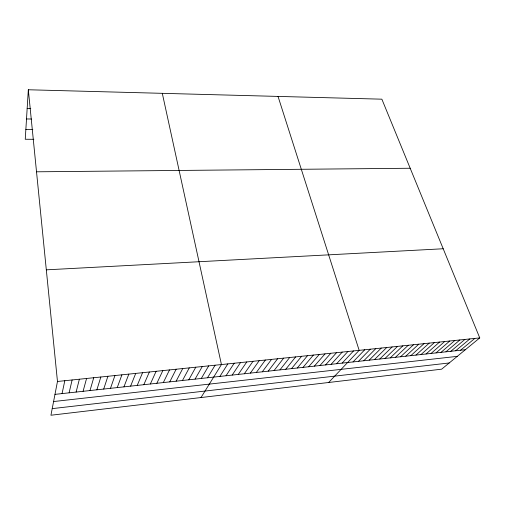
<?xml version="1.0" encoding="UTF-8"?>
<svg xmlns="http://www.w3.org/2000/svg" width="505" height="505" viewBox="0 0 505 505"><rect width="100%" height="100%" fill="white"/><g stroke="black" fill="none" stroke-linecap="round" stroke-linejoin="round"><path stroke-width="0.76" d="M28.324 89.764L57.469 381.477L50.936 415.236L441.66 369.168L479.75 337.902L381.868 99.182L28.324 89.764L25.25 139.26L33.841 139.298M62.064 393.597L64.817 380.719M69.116 392.827L72.114 379.962M76.116 392.069L79.367 379.217M83.079 391.312L86.57 378.472M89.997 390.554L93.728 377.734M96.872 389.809L100.842 377.001M103.702 389.065L107.906 376.269M110.488 388.326L114.925 375.55M117.236 387.594L121.901 374.83M123.94 386.862L128.832 374.11M130.606 386.136L135.719 373.403M137.227 385.416L142.561 372.696M143.811 384.703L149.366 371.996M150.357 383.989L156.121 371.295M156.859 383.282L162.837 370.601M163.323 382.575L169.51 369.912M169.749 381.881L176.144 369.231M176.138 381.187L182.734 368.549M182.482 380.492L189.287 367.874M188.794 379.804L195.795 367.204M195.069 379.122L202.265 366.535M201.306 378.447L208.691 365.873M207.505 377.772L215.086 365.21M201.003 397.542L221.436 364.559L162.301 93.337M219.871 376.427L227.831 363.897M226.038 375.752L234.181 363.24M232.167 375.089L240.5 362.59M238.265 374.426L246.775 361.94M244.325 373.763L253.011 361.296M250.347 373.107L259.216 360.658M256.338 372.456L265.377 360.021M262.291 371.806L271.507 359.39M268.205 371.162L277.592 358.765M274.089 370.525L283.646 358.14M279.94 369.887L289.662 357.515M285.761 369.256L295.646 356.902M291.543 368.625L301.586 356.284M297.293 368L307.501 355.678M303.013 367.375L313.371 355.072M308.694 366.756L319.217 354.466M314.35 366.144L325.024 353.866M319.968 365.532L330.794 353.273M325.555 364.926L336.532 352.679M331.116 364.32L342.238 352.092M336.639 363.72L347.913 351.505M342.137 363.12L353.55 350.924M328.654 382.487L359.156 350.344L278.034 96.417M353.033 361.933L364.73 349.769M358.436 361.346L370.272 349.201M363.808 360.759L375.783 348.633M369.155 360.179L381.262 348.065M374.47 359.604L386.716 347.503M379.754 359.03L392.132 346.941M385.012 358.455L397.517 346.386M390.239 357.887L402.876 345.837M395.44 357.319L408.204 345.287M400.61 356.757L413.5 344.738M405.755 356.195L418.765 344.195M410.868 355.64L424.004 343.652M415.956 355.091L429.212 343.116M421.019 354.535L434.395 342.586M426.05 353.992L439.546 342.049M431.055 353.443L444.665 341.525M436.036 352.9L449.759 340.995M440.991 352.364L454.828 340.477M445.915 351.827L459.866 339.953M450.813 351.297L464.878 339.436M455.693 350.767L469.865 338.924M460.541 350.236L474.82 338.413M52.217 408.633L449.216 362.962M53.587 401.544L457.271 356.353M54.976 394.367L465.364 349.712M57.469 381.477L479.75 337.902M46.315 269.84L443.201 248.763M36.524 171.807L410.186 168.247M25.862 129.425L32.812 129.488M26.512 118.953L31.462 119.022M27.169 108.442L30.761 108.506"/></g></svg>
